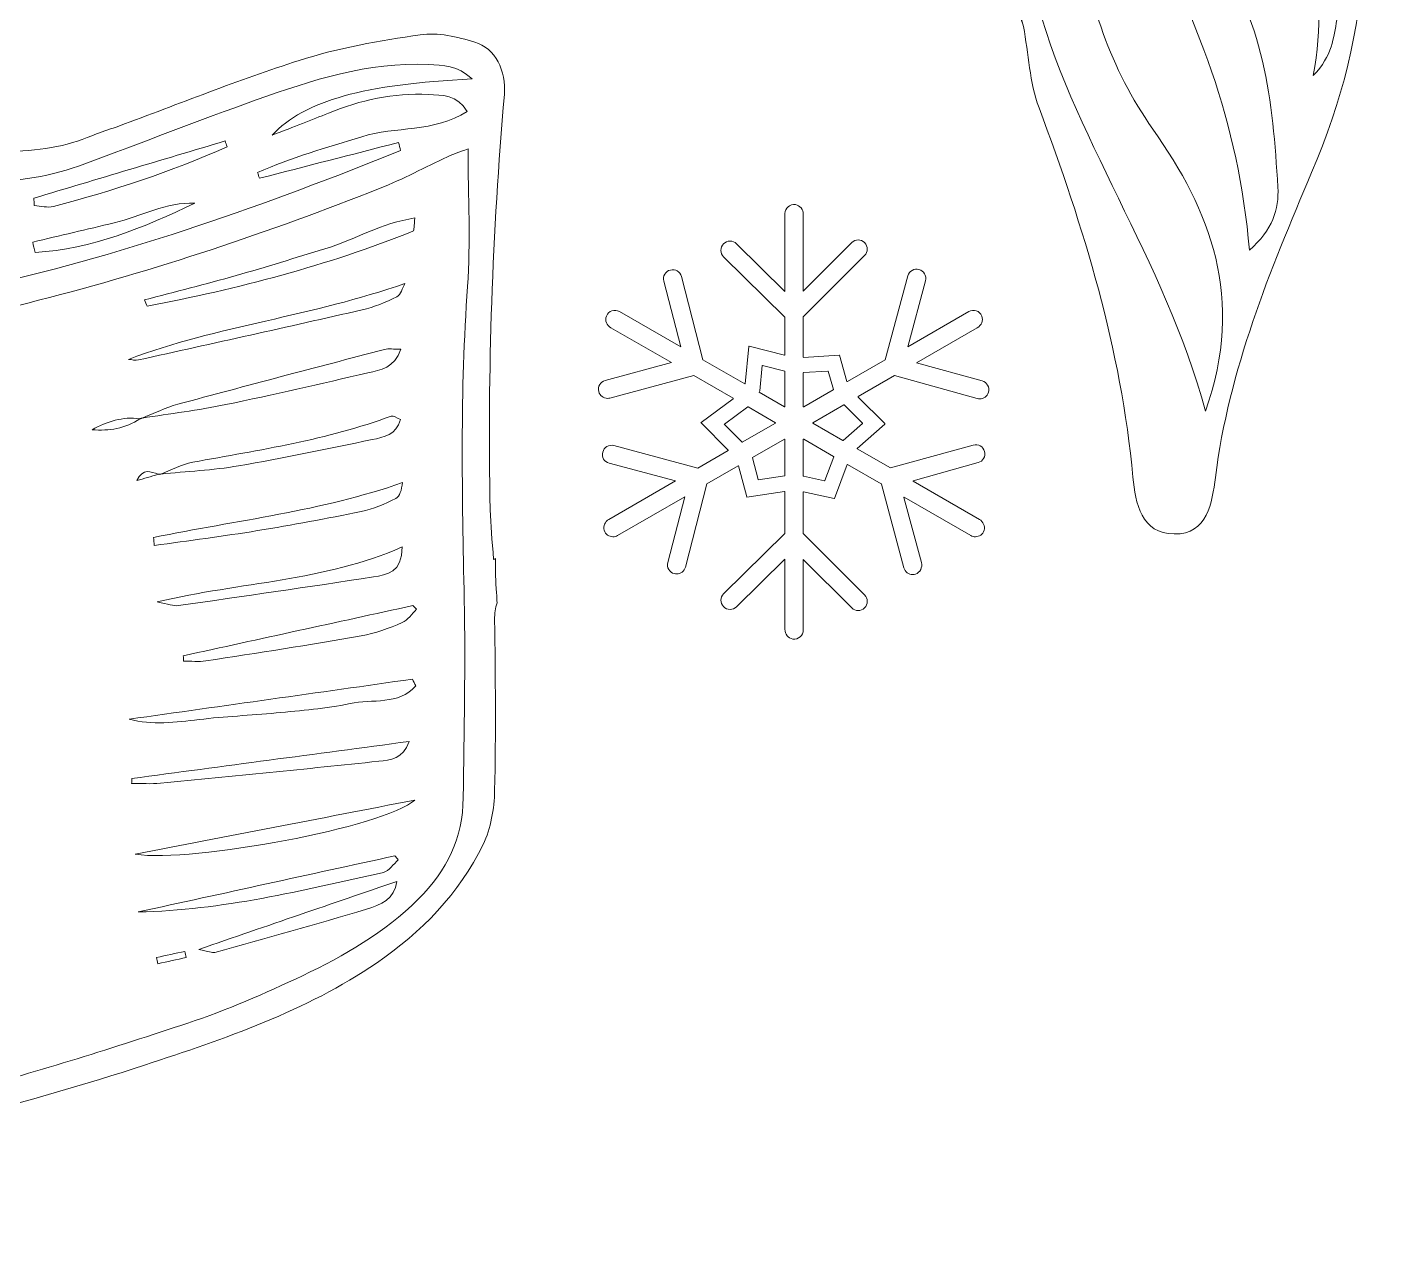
# Model space of a CAD drawing. Header units: inches. Extents: x 93 to 987, y -814 to -266.
# Drawn here: x 686.9 to 924, y -814.1 to -603.7 of the extents above; entities that cross this region are included whole.
import ezdxf

# ---------------------------------------------------------------- set-up
doc = ezdxf.new("R2010")
doc.units = ezdxf.units.IN
doc.header["$MEASUREMENT"] = 0
doc.layers.add('Layer 1', color=7, linetype='Continuous')

# ---------------------------------------------------------------- blocks, each defined once
blk = doc.blocks.new('block 5')
at = {"layer": 'Layer 1', "lineweight": 0}
for points, knots in [([(862.21, -597.11), (862.21, -597.11), (862.21, -597.42), (862.21, -597.42), (862.27, -597.33), (862.31, -597.25), (862.35, -597.15), (862.31, -597.15), (862.25, -597.13), (862.21, -597.11)], [0, 0, 0, 0, 1, 1, 1, 2, 2, 2, 3, 3, 3, 3]), ([(859.53, -600.2), (859.57, -601.26), (860, -602.41), (860.37, -603.55), (860.06, -602.43), (859.79, -601.3), (859.53, -600.2)], [0, 0, 0, 0, 1, 1, 1, 2, 2, 2, 2])]:
    blk.add_open_spline(points, degree=3, knots=knots, dxfattribs=at)
blk = doc.blocks.new('block 4')
at = {"layer": 'Layer 1'}
blk.add_blockref('block 5', (0, 0), dxfattribs=at)
blk = doc.blocks.new('block 7')
at = {"layer": 'Layer 1', "lineweight": 0}
blk.add_open_spline([(891.57, -353.3), (894.79, -357.83), (893.63, -361.47), (893.63, -364.86), (893.73, -403.22), (893.68, -441.59), (893.71, -479.95), (893.72, -484.2), (892.65, -488.21), (898.6, -490.79), (903.85, -493.06), (901.36, -499.54), (901.06, -504.04), (900.74, -508.92), (896.03, -506.84), (893.28, -506.95), (880.21, -507.51), (878.38, -505.69), (880.54, -495.19), (880.79, -493.95), (881.09, -491.91), (881.8, -491.7), (894.76, -487.88), (889.17, -477.26), (889.28, -469.6), (889.81, -434.47), (889.49, -399.32), (889.56, -364.18), (889.57, -360.95), (888.61, -357.4), (891.57, -353.3)], degree=3, knots=[0, 0, 0, 0, 1, 1, 1, 2, 2, 2, 3, 3, 3, 4, 4, 4, 5, 5, 5, 6, 6, 6, 7, 7, 7, 8, 8, 8, 9, 9, 9, 10, 10, 10, 10], dxfattribs=at)
blk = doc.blocks.new('block 6')
at = {"layer": 'Layer 1'}
blk.add_blockref('block 7', (0, 0), dxfattribs=at)
blk = doc.blocks.new('block 10')
at = {"layer": 'Layer 1', "lineweight": 0}
for points, knots in [([(908.98, -554.74), (901.25, -542.33), (898.59, -529.36), (898.73, -515.28), (898.74, -513.52), (899.62, -511.34), (897.35, -510.14), (888.23, -504.67), (883.64, -506.5), (882.63, -516.1), (882.3, -519.28), (882.36, -522.49), (882.22, -525.71), (880.73, -534.21), (878.29, -542.24), (873.07, -549.41), (869.4, -554.49), (865.84, -559.84), (864.29, -566.13), (864.23, -566.24), (864.15, -566.34), (864.11, -566.46), (857.96, -577.22), (856.96, -588.5), (859.53, -600.18), (859.53, -600.18), (859.53, -600.2), (859.53, -600.2), (859.79, -601.3), (860.06, -602.43), (860.37, -603.55), (861.22, -608.28), (861.4, -613.27), (863.06, -617.69), (870.88, -638.55), (877.37, -659.69), (879.41, -682.01), (879.82, -686.59), (880.9, -691.84), (886.59, -691.9), (892.4, -691.96), (893.22, -686.41), (893.76, -682.05), (896.13, -663.3), (903.22, -646.18), (910.53, -628.94), (921.03, -604.21), (923.95, -578.81), (908.98, -554.74)], [0, 0, 0, 0, 1, 1, 1, 2, 2, 2, 3, 3, 3, 4, 4, 4, 5, 5, 5, 6, 6, 6, 7, 7, 7, 8, 8, 8, 9, 9, 9, 10, 10, 10, 11, 11, 11, 12, 12, 12, 13, 13, 13, 14, 14, 14, 15, 15, 15, 16, 16, 16, 16]), ([(910.81, -612.1), (914.06, -595.25), (908.67, -582.59), (898.28, -571.11), (887.83, -559.55), (885.95, -544.56), (883.95, -529.82), (884.47, -528.99), (884.86, -528.12), (885.11, -527.25), (886.28, -523.6), (885.62, -519.7), (885.91, -515.94), (886.06, -513.83), (886.28, -512.12), (888.27, -512.02), (888.64, -512), (889.09, -512.04), (889.59, -512.16), (887.73, -530.97), (892.58, -547.45), (904.6, -562.46), (913.7, -573.82), (917.75, -587.42), (914.92, -602.39), (914.32, -605.49), (914.18, -608.59), (910.81, -612.1)], [0, 0, 0, 0, 1, 1, 1, 2, 2, 2, 3, 3, 3, 4, 4, 4, 5, 5, 5, 6, 6, 6, 7, 7, 7, 8, 8, 8, 9, 9, 9, 9]), ([(899.69, -642.49), (897.85, -620.38), (890.39, -601.32), (880.26, -582.8), (874.49, -572.23), (870.74, -560.06), (877.86, -547.92), (878.5, -546.83), (879.04, -545.59), (881.25, -545.84), (882.09, -552.2), (883.02, -558.72), (883.83, -565.25), (884.94, -574.02), (887.28, -582.45), (892.71, -589.45), (902.41, -601.94), (903.73, -616.62), (904.64, -631.5), (904.89, -635.45), (903.71, -638.92), (899.69, -642.49)], [0, 0, 0, 0, 1, 1, 1, 2, 2, 2, 3, 3, 3, 4, 4, 4, 5, 5, 5, 6, 6, 6, 7, 7, 7, 7]), ([(892.03, -670.53), (884.9, -643.85), (868.73, -622.73), (862.21, -597.42), (862.21, -597.42), (862.21, -597.11), (862.21, -597.11), (861.92, -588.48), (862.21, -579.93), (865.02, -571.73), (865.41, -570.59), (865.86, -569.44), (866.36, -568.3), (870.2, -573.86), (869, -580.46), (869.85, -586.55), (871.63, -599.23), (875.44, -610.82), (882.88, -621.41), (892.81, -635.55), (899.07, -650.79), (892.03, -670.53)], [0, 0, 0, 0, 1, 1, 1, 2, 2, 2, 3, 3, 3, 4, 4, 4, 5, 5, 5, 6, 6, 6, 7, 7, 7, 7])]:
    blk.add_open_spline(points, degree=3, knots=knots, dxfattribs=at)
blk = doc.blocks.new('block 9')
at = {"layer": 'Layer 1'}
blk.add_blockref('block 10', (0, 0), dxfattribs=at)
blk = doc.blocks.new('block 8')
at = {"layer": 'Layer 1'}
blk.add_blockref('block 9', (0, 0), dxfattribs=at)
blk = doc.blocks.new('block 12')
at = {"layer": 'Layer 1', "lineweight": 0}
blk.add_open_spline([(862.35, -597.15), (862.31, -597.25), (862.27, -597.33), (862.21, -597.42), (862.21, -597.42), (862.21, -597.11), (862.21, -597.11), (862.25, -597.13), (862.31, -597.15), (862.35, -597.15)], degree=3, knots=[0, 0, 0, 0, 1, 1, 1, 2, 2, 2, 3, 3, 3, 3], dxfattribs=at)
blk = doc.blocks.new('block 11')
at = {"layer": 'Layer 1'}
blk.add_blockref('block 12', (0, 0), dxfattribs=at)
blk = doc.blocks.new('block 14')
at = {"layer": 'Layer 1', "lineweight": 0}
blk.add_open_spline([(862.21, -597.11), (862.21, -597.11), (862.21, -597.42), (862.21, -597.42), (862.27, -597.33), (862.31, -597.25), (862.35, -597.15), (862.31, -597.15), (862.25, -597.13), (862.21, -597.11)], degree=3, knots=[0, 0, 0, 0, 1, 1, 1, 2, 2, 2, 3, 3, 3, 3], dxfattribs=at)
blk = doc.blocks.new('block 13')
at = {"layer": 'Layer 1'}
blk.add_blockref('block 14', (0, 0), dxfattribs=at)
blk = doc.blocks.new('block 3')
at = {"layer": 'Layer 1'}
for name in ['block 6', 'block 8', 'block 4', 'block 11', 'block 13']:
    blk.add_blockref(name, (0, 0), dxfattribs=at)
blk = doc.blocks.new('block 80')
at = {"layer": 'Layer 1', "lineweight": 0}
for points, knots in [([(764.82, -606.28), (761.79, -605.35), (758.39, -604.54), (755.35, -604.98), (748.25, -606.01), (741.08, -607.28), (734.26, -609.46), (723.66, -612.83), (713.31, -617.04), (702.85, -620.88), (701.57, -621.35), (700.28, -621.77), (698.98, -622.21), (694.71, -624.14), (689.73, -625.24), (684.03, -625.24), (680.13, -625.24), (676.58, -624.69), (673.34, -623.74), (673.03, -625.61), (672.97, -627.57), (673.25, -629.66), (673.93, -634.82), (674.27, -640.04), (674.71, -645.24), (675.04, -649.1), (674.23, -650.31), (670.24, -651.35), (664.84, -652.77), (659.41, -654.05), (653.96, -655.25), (651.33, -655.84), (648.67, -656.27), (646.01, -656.71), (643.42, -657.74), (640.47, -658.34), (637.13, -658.34), (636.64, -658.34), (636.19, -658.28), (635.72, -658.26), (634.86, -658.38), (633.98, -658.46), (633.06, -658.49), (631.92, -658.92), (630.74, -659.29), (629.44, -659.46), (628.28, -659.61), (627.32, -659.52), (626.46, -659.3), (623.85, -659.94), (621.04, -660.32), (618.02, -660.38), (613.11, -662.47), (608.11, -662.27), (603.26, -662.74), (591.26, -663.89), (579.25, -665.06), (567.22, -665.82), (558.44, -666.38), (549.62, -666.29), (540.83, -666.51), (532.03, -666.29), (523.21, -666.38), (514.43, -665.82), (502.4, -665.06), (490.39, -663.89), (478.39, -662.74), (474.01, -662.31), (469.51, -662.44), (465.07, -660.93), (464.1, -661.04), (463.1, -661.11), (462.05, -661.11), (458.71, -661.11), (455.77, -660.51), (453.17, -659.49), (452.85, -659.47), (452.56, -659.5), (452.21, -659.46), (451.05, -659.31), (449.98, -659.01), (448.95, -658.66), (448.76, -658.66), (448.59, -658.68), (448.41, -658.68), (445.82, -658.68), (443.48, -658.31), (441.33, -657.68), (440.11, -657.54), (438.93, -657.34), (437.82, -657.05), (437.81, -657.06), (437.81, -657.07), (437.81, -657.08), (434.43, -656.48), (431.03, -655.99), (427.69, -655.25), (422.24, -654.05), (416.81, -652.77), (411.41, -651.35), (407.42, -650.31), (406.61, -649.1), (406.94, -645.24), (407.38, -640.04), (407.72, -634.82), (408.4, -629.66), (408.8, -626.65), (408.54, -623.9), (407.74, -621.35), (406.25, -622.31), (404.61, -623.1), (402.78, -623.68), (402.79, -623.75), (402.81, -623.81), (402.82, -623.88), (402.77, -623.82), (402.72, -623.77), (402.67, -623.71), (401.34, -624.12), (399.92, -624.42), (398.41, -624.59), (396.85, -625.17), (395.55, -625.15), (394.37, -624.73), (390.84, -624.61), (387.74, -623.85), (385.08, -622.57), (385.04, -622.71), (384.99, -622.85), (384.94, -622.99), (382.89, -622.29), (380.83, -621.63), (378.8, -620.88), (368.34, -617.04), (357.99, -612.83), (347.39, -609.46), (340.57, -607.28), (333.4, -606.01), (326.3, -604.98), (323.26, -604.54), (319.86, -605.35), (316.83, -606.28), (313.24, -607.38), (311.31, -611.21), (311.67, -615.4), (313.76, -639.46), (314.63, -663.55), (314.13, -687.69), (314.08, -690.25), (313.8, -692.82), (313.57, -696.1), (313.6, -697.24), (313.53, -698.37), (313.41, -699.5), (313.66, -701.72), (313.63, -703.97), (313.32, -706.18), (313.34, -706.41), (313.37, -706.61), (313.37, -706.86), (313.23, -716.76), (313.13, -726.67), (313.36, -736.57), (313.43, -739.73), (314.01, -743.14), (315.37, -745.94), (319.54, -754.54), (326.12, -761.26), (333.93, -766.6), (346.26, -775.02), (360.31, -779.75), (374.32, -784.37), (384.74, -787.8), (395.32, -790.74), (405.9, -793.65), (414.03, -795.89), (422.25, -797.86), (430.48, -799.72), (439.95, -801.86), (449.45, -803.88), (458.99, -805.7), (469.06, -807.62), (479.14, -809.59), (489.29, -810.87), (498.93, -812.09), (508.66, -812.53), (518.36, -813.15), (525.37, -813.59), (532.39, -813.84), (539.4, -814.06), (539.95, -814.08), (540.41, -814.06), (540.83, -814.03), (541.24, -814.06), (541.7, -814.08), (542.25, -814.06), (549.26, -813.84), (556.28, -813.59), (563.29, -813.15), (572.99, -812.53), (582.72, -812.09), (592.36, -810.87), (602.51, -809.59), (612.59, -807.62), (622.66, -805.7), (632.2, -803.88), (641.7, -801.86), (651.17, -799.72), (659.4, -797.86), (667.62, -795.89), (675.75, -793.65), (686.33, -790.74), (696.91, -787.8), (707.33, -784.37), (721.35, -779.75), (735.39, -775.02), (747.72, -766.6), (755.53, -761.26), (762.11, -754.54), (766.28, -745.94), (767.64, -743.14), (768.22, -739.73), (768.29, -736.57), (768.52, -726.67), (768.42, -716.76), (768.28, -706.86), (768.26, -705.73), (768.4, -704.76), (768.7, -703.9), (768.65, -703.32), (768.66, -702.73), (768.63, -702.15), (768.43, -700.17), (768.38, -698.17), (768.46, -696.18), (768.34, -696.24), (768.22, -696.29), (768.1, -696.34), (767.86, -692.94), (767.57, -690.32), (767.52, -687.69), (767.02, -663.55), (767.89, -639.46), (769.98, -615.4), (770.34, -611.21), (768.41, -607.38), (764.82, -606.28)], [0, 0, 0, 0, 1, 1, 1, 2, 2, 2, 3, 3, 3, 4, 4, 4, 5, 5, 5, 6, 6, 6, 7, 7, 7, 8, 8, 8, 9, 9, 9, 10, 10, 10, 11, 11, 11, 12, 12, 12, 13, 13, 13, 14, 14, 14, 15, 15, 15, 16, 16, 16, 17, 17, 17, 18, 18, 18, 19, 19, 19, 20, 20, 20, 21, 21, 21, 22, 22, 22, 23, 23, 23, 24, 24, 24, 25, 25, 25, 26, 26, 26, 27, 27, 27, 28, 28, 28, 29, 29, 29, 30, 30, 30, 31, 31, 31, 32, 32, 32, 33, 33, 33, 34, 34, 34, 35, 35, 35, 36, 36, 36, 37, 37, 37, 38, 38, 38, 39, 39, 39, 40, 40, 40, 41, 41, 41, 42, 42, 42, 43, 43, 43, 44, 44, 44, 45, 45, 45, 46, 46, 46, 47, 47, 47, 48, 48, 48, 49, 49, 49, 50, 50, 50, 51, 51, 51, 52, 52, 52, 53, 53, 53, 54, 54, 54, 55, 55, 55, 56, 56, 56, 57, 57, 57, 58, 58, 58, 59, 59, 59, 60, 60, 60, 61, 61, 61, 62, 62, 62, 63, 63, 63, 64, 64, 64, 65, 65, 65, 66, 66, 66, 67, 67, 67, 68, 68, 68, 69, 69, 69, 70, 70, 70, 71, 71, 71, 72, 72, 72, 73, 73, 73, 74, 74, 74, 75, 75, 75, 76, 76, 76, 77, 77, 77, 78, 78, 78, 79, 79, 79, 80, 80, 80, 81, 81, 81, 82, 82, 82, 82]), ([(729.53, -622.48), (733.48, -620.94), (736.44, -619.83), (739.35, -618.63), (744.93, -616.34), (750.71, -615.1), (756.74, -615.39), (759.11, -615.5), (761.76, -615.37), (763.5, -618.35), (757.69, -622.03), (751.05, -620.91), (745.16, -622.73), (739.04, -624.61), (732.89, -626.39), (727.03, -628.95), (727.13, -629.29), (727.23, -629.63), (727.33, -629.97), (735.41, -627.9), (743.49, -625.82), (751.57, -623.74), (751.69, -624.21), (751.8, -624.68), (751.91, -625.15), (728.64, -634.51), (705.07, -642.95), (679.94, -648.66), (679.61, -642.08), (677.75, -636.42), (678.74, -630.24), (685.21, -630.83), (691.16, -629.58), (696.94, -627.45), (706.9, -623.77), (716.79, -619.9), (726.79, -616.34), (736.47, -612.89), (746.23, -609.68), (756.74, -610.15), (759.3, -610.27), (761.86, -610.3), (764.35, -612.67), (745.68, -613.6), (735.2, -616.4), (729.53, -622.48)], [0, 0, 0, 0, 1, 1, 1, 2, 2, 2, 3, 3, 3, 4, 4, 4, 5, 5, 5, 6, 6, 6, 7, 7, 7, 8, 8, 8, 9, 9, 9, 10, 10, 10, 11, 11, 11, 12, 12, 12, 13, 13, 13, 14, 14, 14, 15, 15, 15, 15]), ([(763.57, -648.79), (762.26, -666.98), (762.61, -685.14), (763, -703.33), (763.24, -714.81), (762.95, -726.31), (762.82, -737.8), (762.74, -744.79), (760.07, -750.45), (754.98, -755.49), (749.07, -761.34), (742.13, -765.34), (734.82, -768.8), (728.32, -771.88), (721.69, -774.8), (714.87, -777.05), (702.07, -781.3), (689.19, -785.39), (676.16, -788.86), (656.18, -794.2), (636.06, -798.87), (615.63, -802.32), (594.8, -805.83), (573.92, -808.22), (552.79, -808.32), (548.79, -808.33), (544.8, -808.65), (540.83, -808.91), (536.85, -808.65), (532.86, -808.33), (528.86, -808.32), (507.73, -808.22), (486.85, -805.83), (466.02, -802.32), (445.59, -798.87), (425.47, -794.2), (405.49, -788.86), (392.46, -785.39), (379.58, -781.3), (366.78, -777.05), (359.96, -774.8), (353.33, -771.88), (346.83, -768.8), (339.52, -765.34), (332.58, -761.34), (326.67, -755.49), (321.59, -750.45), (318.91, -744.79), (318.83, -737.8), (318.7, -726.31), (318.41, -714.81), (318.65, -703.33), (319.04, -685.14), (319.4, -666.98), (318.08, -648.79), (317.52, -641.12), (317.99, -633.38), (317.99, -624.83), (319.63, -625.47), (320.62, -625.79), (321.57, -626.23), (325.48, -628.05), (329.3, -630.13), (333.31, -631.71), (352.73, -639.39), (372.51, -646.04), (392.76, -651.22), (402.69, -653.77), (412.54, -656.78), (422.58, -658.78), (437.57, -661.76), (452.67, -664.28), (467.79, -666.51), (477.04, -667.88), (486.4, -668.5), (495.73, -669.18), (509.89, -670.2), (524.06, -671.03), (538.24, -671.89), (539.06, -672.07), (539.96, -672.08), (540.83, -672.04), (541.69, -672.08), (542.59, -672.07), (543.41, -671.89), (557.59, -671.03), (571.76, -670.2), (585.92, -669.18), (595.25, -668.5), (604.62, -667.88), (613.86, -666.51), (628.98, -664.28), (644.08, -661.76), (659.07, -658.78), (669.11, -656.78), (678.96, -653.77), (688.89, -651.22), (709.14, -646.04), (728.92, -639.39), (748.34, -631.71), (752.35, -630.13), (756.17, -628.05), (760.08, -626.23), (761.03, -625.79), (762.02, -625.47), (763.66, -624.83), (763.66, -633.38), (764.13, -641.12), (763.57, -648.79)], [0, 0, 0, 0, 1, 1, 1, 2, 2, 2, 3, 3, 3, 4, 4, 4, 5, 5, 5, 6, 6, 6, 7, 7, 7, 8, 8, 8, 9, 9, 9, 10, 10, 10, 11, 11, 11, 12, 12, 12, 13, 13, 13, 14, 14, 14, 15, 15, 15, 16, 16, 16, 17, 17, 17, 18, 18, 18, 19, 19, 19, 20, 20, 20, 21, 21, 21, 22, 22, 22, 23, 23, 23, 24, 24, 24, 25, 25, 25, 26, 26, 26, 27, 27, 27, 28, 28, 28, 29, 29, 29, 30, 30, 30, 31, 31, 31, 32, 32, 32, 33, 33, 33, 34, 34, 34, 35, 35, 35, 36, 36, 36, 36])]:
    blk.add_open_spline(points, degree=3, knots=knots, dxfattribs=at)
blk = doc.blocks.new('block 81')
at = {"layer": 'Layer 1', "lineweight": 0}
blk.add_open_spline([(704.64, -724.15), (708.69, -725.17), (712.74, -724.71), (716.82, -724.21), (721.28, -723.65), (725.79, -723.5), (730.27, -723.05), (734.57, -722.62), (738.91, -722.32), (743.12, -721.42), (746.95, -720.6), (751.58, -721.73), (754.56, -718.35), (754.37, -717.96), (754.18, -717.56), (753.99, -717.17), (737.54, -719.5), (721.09, -721.82), (704.64, -724.15)], degree=3, knots=[0, 0, 0, 0, 1, 1, 1, 2, 2, 2, 3, 3, 3, 4, 4, 4, 5, 5, 5, 6, 6, 6, 6], dxfattribs=at)
blk = doc.blocks.new('block 82')
at = {"layer": 'Layer 1', "lineweight": 0}
blk.add_open_spline([(710.12, -735.29), (722.78, -734.06), (735.44, -732.8), (748.1, -731.47), (750.11, -731.26), (752.37, -731.12), (753.39, -728.02), (736.93, -730.22), (721.02, -732.34), (705.1, -734.47), (705.1, -734.75), (705.1, -735.03), (705.09, -735.32), (706.77, -735.32), (708.46, -735.45), (710.12, -735.29)], degree=3, knots=[0, 0, 0, 0, 1, 1, 1, 2, 2, 2, 3, 3, 3, 4, 4, 4, 5, 5, 5, 5], dxfattribs=at)
blk = doc.blocks.new('block 83')
at = {"layer": 'Layer 1', "lineweight": 0}
blk.add_open_spline([(754.41, -738.22), (737.61, -741.48), (721.64, -744.57), (705.73, -747.66), (715.7, -749.1), (749.07, -743), (754.41, -738.22)], degree=3, knots=[0, 0, 0, 0, 1, 1, 1, 2, 2, 2, 2], dxfattribs=at)
blk = doc.blocks.new('block 84')
at = {"layer": 'Layer 1', "lineweight": 0}
blk.add_open_spline([(706.28, -661.6), (719.27, -658.72), (732.26, -655.85), (745.23, -652.87), (747.31, -652.4), (749.34, -651.57), (751.25, -650.62), (751.94, -650.27), (752.22, -649.08), (752.68, -648.27), (736.63, -653.97), (720.07, -655.63), (704.56, -661.5), (705.13, -661.54), (705.74, -661.72), (706.28, -661.6)], degree=3, knots=[0, 0, 0, 0, 1, 1, 1, 2, 2, 2, 3, 3, 3, 4, 4, 4, 5, 5, 5, 5], dxfattribs=at)
blk = doc.blocks.new('block 85')
at = {"layer": 'Layer 1', "lineweight": 0}
blk.add_open_spline([(714.09, -713.1), (714.11, -713.4), (714.13, -713.71), (714.14, -714.02), (715.43, -714.02), (716.75, -714.19), (718, -714), (727.02, -712.6), (736.05, -711.22), (745.04, -709.65), (747.48, -709.22), (749.88, -708.3), (752.18, -707.33), (753.17, -706.92), (753.86, -705.8), (754.69, -705), (754.48, -704.78), (754.27, -704.57), (754.07, -704.36), (740.74, -707.27), (727.42, -710.18), (714.09, -713.1)], degree=3, knots=[0, 0, 0, 0, 1, 1, 1, 2, 2, 2, 3, 3, 3, 4, 4, 4, 5, 5, 5, 6, 6, 6, 7, 7, 7, 7], dxfattribs=at)
blk = doc.blocks.new('block 86')
at = {"layer": 'Layer 1', "lineweight": 0}
blk.add_open_spline([(713.22, -704.36), (724.55, -702.75), (735.87, -701.13), (747.18, -699.37), (749.48, -699.01), (752.23, -698.64), (752.2, -694.15), (738.5, -700.18), (724.32, -700.22), (709.51, -703.72), (711.54, -704.09), (712.41, -704.47), (713.22, -704.36)], degree=3, knots=[0, 0, 0, 0, 1, 1, 1, 2, 2, 2, 3, 3, 3, 4, 4, 4, 4], dxfattribs=at)
blk = doc.blocks.new('block 87')
at = {"layer": 'Layer 1', "lineweight": 0}
blk.add_open_spline([(754.07, -639.18), (754.3, -639.09), (754.23, -638.24), (754.42, -636.88), (748.59, -637.75), (743.87, -640.7), (738.73, -642.26), (733.59, -643.81), (728.47, -645.44), (723.3, -646.9), (717.99, -648.41), (712.64, -649.75), (707.31, -651.16), (707.46, -651.53), (707.62, -651.89), (707.77, -652.25), (723.57, -649.23), (739.09, -645.18), (754.07, -639.18)], degree=3, knots=[0, 0, 0, 0, 1, 1, 1, 2, 2, 2, 3, 3, 3, 4, 4, 4, 5, 5, 5, 6, 6, 6, 6], dxfattribs=at)
blk = doc.blocks.new('block 88')
at = {"layer": 'Layer 1', "lineweight": 0}
blk.add_open_spline([(708.9, -692.52), (708.95, -692.98), (708.99, -693.44), (709.03, -693.91), (715.03, -693.05), (721.04, -692.29), (727.02, -691.32), (733.05, -690.33), (739.06, -689.22), (745.04, -687.98), (747.12, -687.55), (749.15, -686.68), (751.07, -685.74), (751.77, -685.39), (752.08, -684.24), (752.27, -682.94), (738.11, -687.94), (723.35, -689.51), (708.9, -692.52)], degree=3, knots=[0, 0, 0, 0, 1, 1, 1, 2, 2, 2, 3, 3, 3, 4, 4, 4, 5, 5, 5, 6, 6, 6, 6], dxfattribs=at)
blk = doc.blocks.new('block 89')
at = {"layer": 'Layer 1', "lineweight": 0}
blk.add_open_spline([(706.23, -757.7), (720.82, -757.4), (734.87, -753.98), (748.96, -750.81), (749.93, -750.59), (750.67, -749.37), (751.52, -748.61), (751.32, -748.38), (751.11, -748.15), (750.9, -747.93), (736.01, -751.19), (721.12, -754.45), (706.23, -757.7)], degree=3, knots=[0, 0, 0, 0, 1, 1, 1, 2, 2, 2, 3, 3, 3, 4, 4, 4, 4], dxfattribs=at)
blk = doc.blocks.new('block 90')
at = {"layer": 'Layer 1', "lineweight": 0}
blk.add_open_spline([(706.62, -671.78), (706.62, -671.78), (706.66, -671.84), (706.66, -671.84), (706.75, -671.8), (706.83, -671.77), (706.91, -671.73), (706.82, -671.75), (706.72, -671.76), (706.62, -671.78)], degree=3, knots=[0, 0, 0, 0, 1, 1, 1, 2, 2, 2, 3, 3, 3, 3], dxfattribs=at)
blk = doc.blocks.new('block 91')
at = {"layer": 'Layer 1', "lineweight": 0}
blk.add_open_spline([(746.24, -663.83), (748.39, -663.33), (750.86, -663.03), (751.95, -659.75), (750.69, -659.75), (749.84, -659.58), (749.09, -659.78), (737.09, -662.92), (725.1, -666.07), (713.13, -669.32), (710.99, -669.9), (708.98, -670.9), (706.91, -671.73), (711.77, -670.97), (716.67, -670.36), (721.48, -669.37), (729.76, -667.67), (738, -665.76), (746.24, -663.83)], degree=3, knots=[0, 0, 0, 0, 1, 1, 1, 2, 2, 2, 3, 3, 3, 4, 4, 4, 5, 5, 5, 6, 6, 6, 6], dxfattribs=at)
blk = doc.blocks.new('block 92')
at = {"layer": 'Layer 1', "lineweight": 0}
blk.add_open_spline([(746.95, -675.47), (749.02, -675.05), (751.2, -674.69), (751.87, -671.97), (751.21, -671.71), (750.64, -671.25), (750.3, -671.38), (739.11, -675.52), (727.37, -677.25), (715.73, -679.42), (713.81, -679.78), (712, -680.73), (710.15, -681.46), (714.67, -681.01), (719.23, -680.8), (723.7, -680.04), (731.48, -678.71), (739.21, -677.04), (746.95, -675.47)], degree=3, knots=[0, 0, 0, 0, 1, 1, 1, 2, 2, 2, 3, 3, 3, 4, 4, 4, 5, 5, 5, 6, 6, 6, 6], dxfattribs=at)
blk = doc.blocks.new('block 93')
at = {"layer": 'Layer 1', "lineweight": 0}
blk.add_open_spline([(719.6, -764.75), (728.4, -762.29), (737.2, -759.84), (745.96, -757.24), (748.42, -756.5), (750.93, -755.48), (751.28, -752.37), (739.95, -756.26), (728.9, -760.05), (716.79, -764.21), (718.45, -764.55), (719.09, -764.89), (719.6, -764.75)], degree=3, knots=[0, 0, 0, 0, 1, 1, 1, 2, 2, 2, 3, 3, 3, 4, 4, 4, 4], dxfattribs=at)
blk = doc.blocks.new('block 94')
at = {"layer": 'Layer 1', "lineweight": 0}
blk.add_open_spline([(698.19, -673.76), (701.17, -673.97), (704.01, -673.58), (706.53, -671.83), (703.51, -671.43), (700.79, -672.32), (698.19, -673.76)], degree=3, knots=[0, 0, 0, 0, 1, 1, 1, 2, 2, 2, 2], dxfattribs=at)
blk = doc.blocks.new('block 95')
at = {"layer": 'Layer 1', "lineweight": 0}
blk.add_open_spline([(706.62, -671.78), (706.59, -671.8), (706.56, -671.81), (706.53, -671.83), (706.57, -671.84), (706.62, -671.83), (706.66, -671.84), (706.66, -671.84), (706.62, -671.78), (706.62, -671.78)], degree=3, knots=[0, 0, 0, 0, 1, 1, 1, 2, 2, 2, 3, 3, 3, 3], dxfattribs=at)
blk = doc.blocks.new('block 96')
at = {"layer": 'Layer 1', "lineweight": 0}
blk.add_open_spline([(709.44, -765.62), (709.52, -765.99), (709.59, -766.35), (709.67, -766.72), (711.31, -766.36), (712.95, -765.99), (714.59, -765.63), (714.52, -765.27), (714.45, -764.92), (714.38, -764.56), (712.73, -764.92), (711.09, -765.27), (709.44, -765.62)], degree=3, knots=[0, 0, 0, 0, 1, 1, 1, 2, 2, 2, 3, 3, 3, 4, 4, 4, 4], dxfattribs=at)
blk = doc.blocks.new('block 97')
at = {"layer": 'Layer 1', "lineweight": 0}
blk.add_open_spline([(706.02, -682.6), (707.26, -682.24), (708.5, -681.88), (709.73, -681.51), (708.41, -681.03), (707.07, -680.39), (706.02, -682.6)], degree=3, knots=[0, 0, 0, 0, 1, 1, 1, 2, 2, 2, 2], dxfattribs=at)
blk = doc.blocks.new('block 98')
at = {"layer": 'Layer 1', "lineweight": 0}
blk.add_open_spline([(709.73, -681.51), (709.78, -681.53), (709.83, -681.55), (709.88, -681.56), (709.88, -681.56), (709.88, -681.56), (709.88, -681.56), (709.97, -681.53), (710.06, -681.49), (710.15, -681.46), (710.04, -681.47), (709.93, -681.47), (709.83, -681.48), (709.83, -681.48), (709.85, -681.52), (709.86, -681.54), (709.85, -681.52), (709.83, -681.48), (709.83, -681.48), (709.8, -681.49), (709.77, -681.5), (709.73, -681.51)], degree=3, knots=[0, 0, 0, 0, 1, 1, 1, 2, 2, 2, 3, 3, 3, 4, 4, 4, 5, 5, 5, 6, 6, 6, 7, 7, 7, 7], dxfattribs=at)
blk = doc.blocks.new('block 99')
at = {"layer": 'Layer 1', "lineweight": 0}
blk.add_open_spline([(688.07, -633.43), (688.1, -633.85), (688.12, -634.28), (688.14, -634.7), (689.26, -634.78), (690.45, -635.16), (691.47, -634.89), (701.8, -632.12), (711.97, -628.87), (721.7, -624.47), (721.59, -624.14), (721.48, -623.81), (721.37, -623.48), (710.27, -626.79), (699.17, -630.11), (688.07, -633.43)], degree=3, knots=[0, 0, 0, 0, 1, 1, 1, 2, 2, 2, 3, 3, 3, 4, 4, 4, 5, 5, 5, 5], dxfattribs=at)
blk = doc.blocks.new('block 100')
at = {"layer": 'Layer 1', "lineweight": 0}
blk.add_open_spline([(687.86, -641.08), (688, -641.69), (688.14, -642.29), (688.28, -642.89), (698.2, -642.3), (707.22, -638.55), (716.11, -634.29), (711.09, -634.12), (706.73, -636.62), (702.03, -637.74), (697.3, -638.85), (692.58, -639.97), (687.86, -641.08)], degree=3, knots=[0, 0, 0, 0, 1, 1, 1, 2, 2, 2, 3, 3, 3, 4, 4, 4, 4], dxfattribs=at)
blk = doc.blocks.new('block 58')
at = {"layer": 'Layer 1'}
for name in ['block 80', 'block 99', 'block 100', 'block 87', 'block 84', 'block 91', 'block 94', 'block 95', 'block 90', 'block 92', 'block 97', 'block 98', 'block 88', 'block 86', 'block 85', 'block 81', 'block 82', 'block 83', 'block 89', 'block 93', 'block 96']:
    blk.add_blockref(name, (0, 0), dxfattribs=at)
blk = doc.blocks.new('block 102')
at = {"layer": 'Layer 1', "lineweight": 0}
for points, knots in [([(853.16, -665.26), (853.16, -665.26), (841.76, -662.1), (841.76, -662.1), (841.76, -662.1), (852.32, -656), (852.32, -656), (853.03, -655.59), (853.42, -654.72), (853.11, -653.96), (852.74, -653.04), (851.67, -652.7), (850.84, -653.17), (850.84, -653.17), (840.21, -659.31), (840.21, -659.31), (840.21, -659.31), (843.29, -647.8), (843.29, -647.8), (843.52, -646.95), (843.01, -646.07), (842.16, -645.85), (841.33, -645.62), (840.45, -646.12), (840.21, -646.97), (840.21, -646.97), (836.3, -661.57), (836.3, -661.57), (836.3, -661.57), (829.7, -665.38), (829.7, -665.38), (829.67, -665.39), (829.64, -665.38), (829.63, -665.35), (829.63, -665.35), (828.31, -660.78), (828.31, -660.78), (828.31, -660.76), (828.29, -660.75), (828.27, -660.75), (828.27, -660.75), (822.07, -661.15), (822.07, -661.15), (822.04, -661.15), (822.02, -661.13), (822.02, -661.1), (822.02, -661.1), (822.02, -654.12), (822.02, -654.12), (822.02, -654.12), (832.7, -643.43), (832.7, -643.43), (833.33, -642.81), (833.33, -641.8), (832.7, -641.18), (832.08, -640.56), (831.07, -640.56), (830.45, -641.18), (830.45, -641.18), (822.02, -649.61), (822.02, -649.61), (822.02, -649.61), (822.02, -636.25), (822.02, -636.25), (822.02, -635.44), (821.47, -634.67), (820.66, -634.56), (819.68, -634.42), (818.83, -635.18), (818.83, -636.13), (818.83, -636.13), (818.83, -649.66), (818.83, -649.66), (818.83, -649.66), (810.39, -641.37), (810.39, -641.37), (809.77, -640.75), (808.76, -640.76), (808.14, -641.39), (807.53, -642.02), (807.53, -643.03), (808.16, -643.64), (808.16, -643.64), (818.83, -654.13), (818.83, -654.13), (818.83, -654.13), (818.83, -660.74), (818.83, -660.74), (818.83, -660.77), (818.81, -660.79), (818.78, -660.79), (818.78, -660.79), (812.61, -659.19), (812.61, -659.19), (812.58, -659.18), (812.56, -659.2), (812.55, -659.23), (812.55, -659.23), (811.91, -665.74), (811.91, -665.74), (811.91, -665.77), (811.87, -665.79), (811.84, -665.78), (811.84, -665.78), (804.56, -661.57), (804.56, -661.57), (804.56, -661.57), (800.82, -647.09), (800.82, -647.09), (800.6, -646.24), (799.74, -645.71), (798.88, -645.94), (798.02, -646.16), (797.51, -647.03), (797.73, -647.88), (797.73, -647.88), (800.69, -659.34), (800.69, -659.34), (800.69, -659.34), (790.01, -653.17), (790.01, -653.17), (789.19, -652.7), (788.11, -653.04), (787.74, -653.96), (787.43, -654.72), (787.82, -655.59), (788.54, -656), (788.54, -656), (799.06, -662.07), (799.06, -662.07), (799.06, -662.07), (787.54, -665.16), (787.54, -665.16), (786.69, -665.39), (786.19, -666.26), (786.41, -667.11), (786.61, -667.82), (787.25, -668.29), (787.95, -668.29), (788.09, -668.29), (788.23, -668.27), (788.37, -668.24), (788.37, -668.24), (802.96, -664.33), (802.96, -664.33), (802.96, -664.33), (809.81, -668.28), (809.81, -668.28), (809.84, -668.3), (809.84, -668.34), (809.82, -668.36), (809.82, -668.36), (804.22, -672.49), (804.22, -672.49), (804.2, -672.51), (804.2, -672.54), (804.22, -672.56), (804.22, -672.56), (808.95, -677.29), (808.95, -677.29), (808.97, -677.31), (808.97, -677.35), (808.94, -677.36), (808.94, -677.36), (803.65, -680.42), (803.65, -680.42), (803.65, -680.42), (789.05, -676.51), (789.05, -676.51), (788.2, -676.28), (787.33, -676.79), (787.1, -677.64), (786.87, -678.49), (787.38, -679.36), (788.23, -679.59), (788.23, -679.59), (799.75, -682.67), (799.75, -682.67), (799.75, -682.67), (788.17, -689.36), (788.17, -689.36), (787.51, -689.74), (787.13, -690.52), (787.35, -691.25), (787.56, -691.97), (788.21, -692.38), (788.87, -692.38), (789.14, -692.38), (789.42, -692.32), (789.67, -692.17), (789.67, -692.17), (801.38, -685.41), (801.38, -685.41), (801.38, -685.41), (798.42, -696.86), (798.42, -696.86), (798.2, -697.72), (798.71, -698.59), (799.57, -698.8), (799.7, -698.84), (799.83, -698.86), (799.97, -698.86), (800.67, -698.86), (801.32, -698.38), (801.51, -697.66), (801.51, -697.66), (805.25, -683.18), (805.25, -683.18), (805.25, -683.18), (810.71, -680.02), (810.71, -680.02), (810.74, -680.01), (810.77, -680.02), (810.77, -680.05), (810.77, -680.05), (812.17, -685.43), (812.17, -685.43), (812.18, -685.45), (812.2, -685.46), (812.22, -685.46), (812.22, -685.46), (818.78, -684.48), (818.78, -684.48), (818.81, -684.48), (818.83, -684.5), (818.83, -684.53), (818.83, -684.53), (818.83, -691.81), (818.83, -691.81), (818.83, -691.81), (808.16, -702.3), (808.16, -702.3), (807.53, -702.92), (807.53, -703.92), (808.14, -704.55), (808.76, -705.18), (809.77, -705.19), (810.39, -704.57), (810.39, -704.57), (818.83, -696.28), (818.83, -696.28), (818.83, -696.28), (818.83, -708.49), (818.83, -708.49), (818.83, -709.31), (819.39, -710.08), (820.2, -710.19), (821.18, -710.33), (822.02, -709.57), (822.02, -708.61), (822.02, -708.61), (822.02, -696.33), (822.02, -696.33), (822.02, -696.33), (830.45, -704.76), (830.45, -704.76), (830.76, -705.07), (831.17, -705.23), (831.58, -705.23), (831.99, -705.23), (832.39, -705.07), (832.7, -704.76), (833.33, -704.14), (833.33, -703.13), (832.7, -702.51), (832.7, -702.51), (822.02, -691.82), (822.02, -691.82), (822.02, -691.82), (822.02, -684.6), (822.02, -684.6), (822.02, -684.57), (822.05, -684.55), (822.07, -684.55), (822.07, -684.55), (827.41, -685.74), (827.41, -685.74), (827.43, -685.74), (827.45, -685.73), (827.46, -685.71), (827.46, -685.71), (829.66, -679.8), (829.66, -679.8), (829.67, -679.78), (829.7, -679.77), (829.72, -679.78), (829.72, -679.78), (835.6, -683.17), (835.6, -683.17), (835.61, -683.18), (835.62, -683.19), (835.62, -683.2), (835.62, -683.2), (839.52, -697.77), (839.52, -697.77), (839.72, -698.49), (840.36, -698.96), (841.06, -698.96), (841.23, -698.96), (841.39, -698.93), (841.55, -698.88), (842.38, -698.62), (842.81, -697.7), (842.58, -696.87), (842.58, -696.87), (839.55, -685.54), (839.55, -685.54), (839.53, -685.5), (839.58, -685.47), (839.61, -685.49), (839.61, -685.49), (851.19, -692.17), (851.19, -692.17), (851.44, -692.32), (851.71, -692.38), (851.98, -692.38), (852.64, -692.38), (853.29, -691.97), (853.51, -691.25), (853.73, -690.52), (853.34, -689.74), (852.68, -689.36), (852.68, -689.36), (841.16, -682.7), (841.16, -682.7), (841.12, -682.68), (841.13, -682.63), (841.17, -682.62), (841.17, -682.62), (852.47, -679.48), (852.47, -679.48), (853.31, -679.25), (853.81, -678.37), (853.57, -677.52), (853.34, -676.68), (852.49, -676.18), (851.61, -676.41), (851.61, -676.41), (837.22, -680.41), (837.22, -680.41), (837.21, -680.41), (837.19, -680.41), (837.18, -680.41), (837.18, -680.41), (831.43, -677.09), (831.43, -677.09), (831.41, -677.07), (831.4, -677.04), (831.43, -677.02), (831.43, -677.02), (836.2, -672.76), (836.2, -672.76), (836.22, -672.74), (836.22, -672.71), (836.21, -672.69), (836.21, -672.69), (831.56, -668.05), (831.56, -668.05), (831.54, -668.03), (831.55, -667.99), (831.57, -667.98), (831.57, -667.98), (837.89, -664.33), (837.89, -664.33), (837.89, -664.33), (852.3, -668.33), (852.3, -668.33), (852.45, -668.37), (852.59, -668.39), (852.73, -668.39), (853.43, -668.39), (854.07, -667.93), (854.26, -667.22), (854.5, -666.38), (854, -665.5), (853.16, -665.26)], [0, 0, 0, 0, 1, 1, 1, 2, 2, 2, 3, 3, 3, 4, 4, 4, 5, 5, 5, 6, 6, 6, 7, 7, 7, 8, 8, 8, 9, 9, 9, 10, 10, 10, 11, 11, 11, 12, 12, 12, 13, 13, 13, 14, 14, 14, 15, 15, 15, 16, 16, 16, 17, 17, 17, 18, 18, 18, 19, 19, 19, 20, 20, 20, 21, 21, 21, 22, 22, 22, 23, 23, 23, 24, 24, 24, 25, 25, 25, 26, 26, 26, 27, 27, 27, 28, 28, 28, 29, 29, 29, 30, 30, 30, 31, 31, 31, 32, 32, 32, 33, 33, 33, 34, 34, 34, 35, 35, 35, 36, 36, 36, 37, 37, 37, 38, 38, 38, 39, 39, 39, 40, 40, 40, 41, 41, 41, 42, 42, 42, 43, 43, 43, 44, 44, 44, 45, 45, 45, 46, 46, 46, 47, 47, 47, 48, 48, 48, 49, 49, 49, 50, 50, 50, 51, 51, 51, 52, 52, 52, 53, 53, 53, 54, 54, 54, 55, 55, 55, 56, 56, 56, 57, 57, 57, 58, 58, 58, 59, 59, 59, 60, 60, 60, 61, 61, 61, 62, 62, 62, 63, 63, 63, 64, 64, 64, 65, 65, 65, 66, 66, 66, 67, 67, 67, 68, 68, 68, 69, 69, 69, 70, 70, 70, 71, 71, 71, 72, 72, 72, 73, 73, 73, 74, 74, 74, 75, 75, 75, 76, 76, 76, 77, 77, 77, 78, 78, 78, 79, 79, 79, 80, 80, 80, 81, 81, 81, 82, 82, 82, 83, 83, 83, 84, 84, 84, 85, 85, 85, 86, 86, 86, 87, 87, 87, 88, 88, 88, 89, 89, 89, 90, 90, 90, 91, 91, 91, 92, 92, 92, 93, 93, 93, 94, 94, 94, 95, 95, 95, 96, 96, 96, 97, 97, 97, 98, 98, 98, 99, 99, 99, 100, 100, 100, 101, 101, 101, 102, 102, 102, 103, 103, 103, 104, 104, 104, 105, 105, 105, 106, 106, 106, 107, 107, 107, 108, 108, 108, 109, 109, 109, 110, 110, 110, 111, 111, 111, 112, 112, 112, 113, 113, 113, 114, 114, 114, 115, 115, 115, 116, 116, 116, 117, 117, 117, 118, 118, 118, 119, 119, 119, 120, 120, 120, 121, 121, 121, 122, 122, 122, 123, 123, 123, 124, 124, 124, 125, 125, 125, 125]), ([(814.46, -666.96), (814.46, -666.96), (814.89, -662.58), (814.89, -662.58), (814.9, -662.55), (814.92, -662.54), (814.95, -662.54), (814.95, -662.54), (818.8, -663.54), (818.8, -663.54), (818.82, -663.55), (818.83, -663.56), (818.83, -663.58), (818.83, -663.58), (818.83, -669.74), (818.83, -669.74), (818.83, -669.77), (818.8, -669.79), (818.77, -669.77), (818.77, -669.77), (814.32, -667.21), (814.32, -667.21), (814.32, -667.21), (814.46, -666.96), (814.46, -666.96)], [0, 0, 0, 0, 1, 1, 1, 2, 2, 2, 3, 3, 3, 4, 4, 4, 5, 5, 5, 6, 6, 6, 7, 7, 7, 8, 8, 8, 8]), ([(822.06, -663.81), (822.06, -663.81), (826.31, -663.54), (826.31, -663.54), (826.33, -663.54), (826.35, -663.55), (826.35, -663.57), (826.35, -663.57), (827.27, -666.75), (827.27, -666.75), (827.27, -666.76), (827.26, -666.79), (827.25, -666.8), (827.25, -666.8), (822.09, -669.77), (822.09, -669.77), (822.06, -669.79), (822.02, -669.77), (822.02, -669.74), (822.02, -669.74), (822.02, -663.86), (822.02, -663.86), (822.02, -663.84), (822.04, -663.82), (822.06, -663.81)], [0, 0, 0, 0, 1, 1, 1, 2, 2, 2, 3, 3, 3, 4, 4, 4, 5, 5, 5, 6, 6, 6, 7, 7, 7, 8, 8, 8, 8]), ([(811.41, -675.94), (811.39, -675.95), (811.37, -675.95), (811.36, -675.93), (811.36, -675.93), (808.28, -672.86), (808.28, -672.86), (808.26, -672.84), (808.26, -672.81), (808.29, -672.79), (808.29, -672.79), (812.36, -669.78), (812.36, -669.78), (812.37, -669.77), (812.39, -669.77), (812.41, -669.78), (812.41, -669.78), (817.17, -672.53), (817.17, -672.53), (817.2, -672.55), (817.2, -672.59), (817.17, -672.61), (817.17, -672.61), (811.41, -675.94), (811.41, -675.94)], [0, 0, 0, 0, 1, 1, 1, 2, 2, 2, 3, 3, 3, 4, 4, 4, 5, 5, 5, 6, 6, 6, 7, 7, 7, 8, 8, 8, 8]), ([(832.33, -672.58), (832.35, -672.6), (832.35, -672.63), (832.33, -672.65), (832.33, -672.65), (828.98, -675.64), (828.98, -675.64), (828.97, -675.65), (828.94, -675.65), (828.93, -675.64), (828.93, -675.64), (823.68, -672.61), (823.68, -672.61), (823.65, -672.59), (823.65, -672.55), (823.68, -672.53), (823.68, -672.53), (829.11, -669.4), (829.11, -669.4), (829.12, -669.39), (829.15, -669.39), (829.16, -669.41), (829.16, -669.41), (832.33, -672.58), (832.33, -672.58)], [0, 0, 0, 0, 1, 1, 1, 2, 2, 2, 3, 3, 3, 4, 4, 4, 5, 5, 5, 6, 6, 6, 7, 7, 7, 8, 8, 8, 8]), ([(818.8, -681.79), (818.8, -681.79), (814.19, -682.48), (814.19, -682.48), (814.17, -682.48), (814.15, -682.47), (814.14, -682.44), (814.14, -682.44), (813.16, -678.65), (813.16, -678.65), (813.15, -678.63), (813.16, -678.61), (813.18, -678.6), (813.18, -678.6), (818.77, -675.37), (818.77, -675.37), (818.8, -675.35), (818.83, -675.37), (818.83, -675.41), (818.83, -675.41), (818.83, -681.75), (818.83, -681.75), (818.83, -681.77), (818.82, -681.79), (818.8, -681.79)], [0, 0, 0, 0, 1, 1, 1, 2, 2, 2, 3, 3, 3, 4, 4, 4, 5, 5, 5, 6, 6, 6, 7, 7, 7, 8, 8, 8, 8]), ([(825.77, -682.61), (825.77, -682.63), (825.74, -682.64), (825.72, -682.64), (825.72, -682.64), (822.06, -681.83), (822.06, -681.83), (822.04, -681.82), (822.02, -681.8), (822.02, -681.78), (822.02, -681.78), (822.02, -675.41), (822.02, -675.41), (822.02, -675.37), (822.06, -675.35), (822.09, -675.37), (822.09, -675.37), (827.31, -678.39), (827.31, -678.39), (827.33, -678.4), (827.34, -678.42), (827.33, -678.44), (827.33, -678.44), (825.77, -682.61), (825.77, -682.61)], [0, 0, 0, 0, 1, 1, 1, 2, 2, 2, 3, 3, 3, 4, 4, 4, 5, 5, 5, 6, 6, 6, 7, 7, 7, 8, 8, 8, 8])]:
    blk.add_open_spline(points, degree=3, knots=knots, dxfattribs=at)
blk = doc.blocks.new('block 2')
at = {"layer": 'Layer 1'}
for name in ['block 3', 'block 58', 'block 102']:
    blk.add_blockref(name, (0, 0), dxfattribs=at)

msp = doc.modelspace()

# ---------------------------------------------------------------- block references
at = {"layer": 'Layer 1'}
msp.add_blockref('block 2', (0, 0), dxfattribs=at)

doc.saveas('drawing.dxf')
